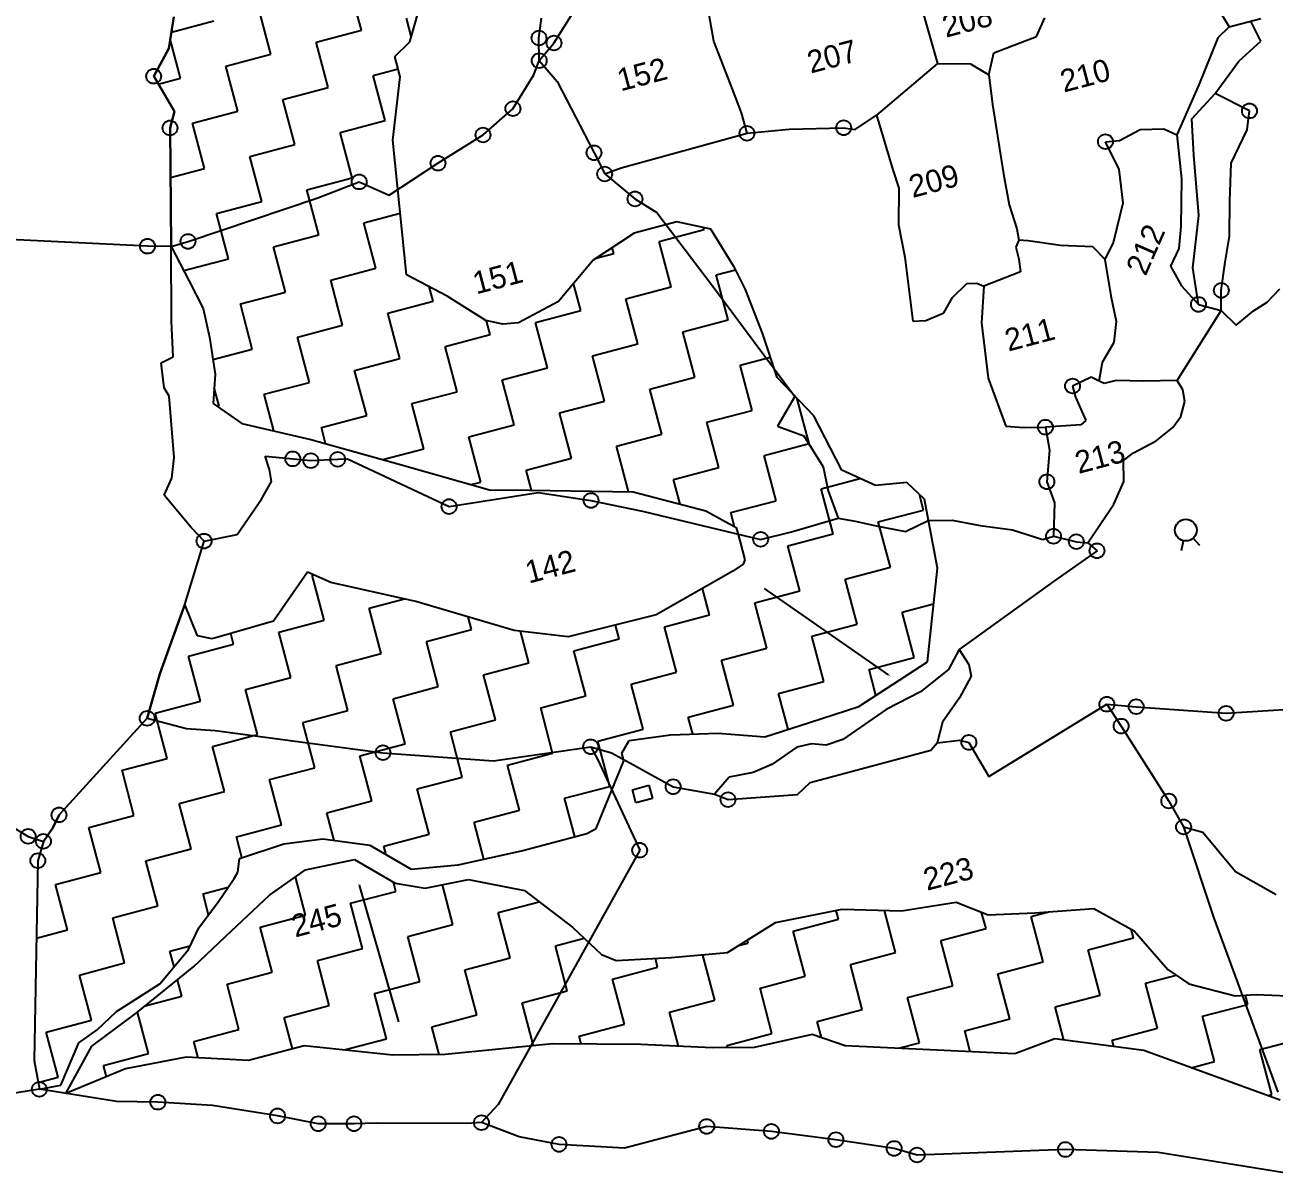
# Model space of a CAD drawing. Header units: metres. Extents: x 330937 to 336084, y 1797906 to 1802493.
# Drawn here: x 332358 to 333414, y 1798039 to 1799012 of the extents above; entities that cross this region are included whole.
import ezdxf
from ezdxf.enums import TextEntityAlignment as Align

# ---------------------------------------------------------------- set-up
doc = ezdxf.new("R2010")
doc.units = ezdxf.units.M
doc.header["$MEASUREMENT"] = 0
for name, color, linetype in [('POLY_HATCH', 12, 'Continuous'), ('POLY_PARCEL', 6, 'Continuous'), ('POLY_WATER', 4, 'Continuous'), ('SYM_ABADI', 1, 'Continuous'), ('SYM_ARROW', 1, 'Continuous'), ('TEXT_PARCEL', 7, 'Continuous'), ('V_BOUND_LINE', 7, 'Continuous')]:
    doc.layers.add(name, color=color, linetype=linetype)
doc.styles.add('TEXT_MAP', font='', dxfattribs={"height": 0.4})
doc.styles.get('TEXT_MAP').set_extended_font_data('Kruti Dev 050')

msp = doc.modelspace()

# ---------------------------------------------------------------- linework, layer by layer
for p, q in [((333335.6, 1798567.9), (333337.4, 1798576.1)), ((333351.2, 1798572.1), (333345.6, 1798578.3))]:
    msp.add_line(p, q)
for centre, radius in [((332792.3, 1799001.4), 6.28), ((332805, 1798997.2), 6.28), ((332792.5, 1798982.3), 6.28), ((332466.5, 1798969.1), 6.28), ((332770.3, 1798941.6), 6.28), ((333393.2, 1798939.8), 6.28), ((332480.3, 1798925.4), 6.28), ((332745, 1798919.4), 6.28), ((332968.3, 1798920.8), 6.28), ((333050, 1798925.5), 6.28), ((333271.4, 1798913.7), 6.28), ((332838.9, 1798904.3), 6.28), ((332706.9, 1798895.5), 6.28), ((332640.3, 1798879.7), 6.28), ((332847.9, 1798886.4), 6.28), ((332873.5, 1798865.3), 6.28), ((332461.2, 1798825.3), 6.28), ((332495.5, 1798829.3), 6.28), ((333369.4, 1798787.9), 6.28), ((333350.1, 1798776), 6.28), ((333243.6, 1798707), 6.28), ((333220.7, 1798672.2), 6.28), ((332584.1, 1798645.4), 6.28), ((332599.4, 1798643.9), 6.28), ((332622.1, 1798645), 6.28), ((333221.9, 1798626), 6.28), ((332716.3, 1798605), 6.28), ((332836.3, 1798610.2), 6.28), ((333339.4, 1798585.1), 9.19), ((332509.1, 1798575.8), 6.28), ((332979.8, 1798577.3), 6.28), ((333227.5, 1798579.9), 6.28), ((333246.8, 1798575.3), 6.28), ((333264.3, 1798567.6), 6.28), ((333272.6, 1798437.8), 6.28), ((333297.4, 1798435.7), 6.28), ((332461, 1798425.9), 6.28), ((333373.5, 1798430.1), 6.28), ((333284.7, 1798419.3), 6.28), ((332836.1, 1798401.8), 6.28), ((333155.9, 1798405.5), 6.28), ((332660.4, 1798396.8), 6.28), ((332905.8, 1798368), 6.28), ((332952.2, 1798357.1), 6.28), ((333325, 1798355.9), 6.28), ((332386.4, 1798344.2), 6.28), ((333337.5, 1798334), 6.28), ((332360.3, 1798326), 6.28), ((332373.2, 1798321.8), 6.28), ((332877.5, 1798314.3), 6.28), ((332368.5, 1798305.4), 6.28), ((332369.8, 1798112), 6.28), ((332470, 1798101.1), 6.28), ((332571.2, 1798089.5), 6.28), ((332605.6, 1798082.9), 6.28), ((332635.9, 1798082.9), 6.28), ((332743.7, 1798083.8), 6.28), ((332934.2, 1798080.6), 6.28), ((332988.9, 1798076.4), 6.28), ((332809.3, 1798065.4), 6.28), ((333043.4, 1798069.4), 6.28), ((333092.7, 1798062), 6.28), ((333112.1, 1798056.4), 6.28), ((333237.6, 1798061.1), 6.28)]:
    msp.add_circle(centre, radius)
at = {"layer": 'POLY_HATCH'}
for p, q in [((332683, 1798998.1), (332698.2, 1799051.9)), ((332483.5, 1799019.2), (332479.2, 1798992.5)), ((332479.2, 1798992.5), (332466.5, 1798969.1)), ((332670.4, 1798985.7), (332683, 1798998.1)), ((332674.9, 1798968.7), (332670.4, 1798985.7)), ((332466.5, 1798969.1), (332484.1, 1798939.2)), ((332668.7, 1798915), (332674.9, 1798968.7)), ((332484.1, 1798939.2), (332480.3, 1798925.4)), ((332480.3, 1798925.4), (332481.3, 1798825)), ((332680.4, 1798801.2), (332668.7, 1798915)), ((332908.9, 1798845.8), (332872.9, 1798836.3)), ((332937.7, 1798839.8), (332908.9, 1798845.8)), ((332872.9, 1798836.3), (332838.1, 1798813.5)), ((332957.9, 1798806.6), (332937.7, 1798839.8)), ((332481.3, 1798825), (332496.3, 1798796.2)), ((332838.1, 1798813.5), (332808.8, 1798778.5)), ((332714.7, 1798783), (332680.4, 1798801.2)), ((332967.1, 1798788.7), (332957.9, 1798806.6)), ((332496.3, 1798796.2), (332508.4, 1798772.6)), ((332981.5, 1798751.7), (332967.1, 1798788.7)), ((332747.4, 1798762.3), (332714.7, 1798783)), ((332808.8, 1798778.5), (332775, 1798760.5)), ((332508.4, 1798772.6), (332513.6, 1798748.4)), ((332761.8, 1798759.3), (332747.4, 1798762.3)), ((332775, 1798760.5), (332761.8, 1798759.3)), ((332513.6, 1798748.4), (332518.4, 1798717.1)), ((332993.7, 1798714.2), (332981.5, 1798751.7)), ((332518.4, 1798717.1), (332516.8, 1798692.3)), ((333024.9, 1798681.7), (332993.7, 1798714.2)), ((332516.8, 1798692.3), (332541.1, 1798675.4)), ((332541.1, 1798675.4), (332599.4, 1798661.8)), ((333048.4, 1798635.8), (333024.9, 1798681.7)), ((332599.4, 1798661.8), (332676.2, 1798640.2)), ((332676.2, 1798640.2), (332750.5, 1798619.2)), ((333076.8, 1798622.9), (333048.4, 1798635.8)), ((332750.5, 1798619.2), (332784.3, 1798618.8)), ((332784.3, 1798618.8), (332872, 1798617.6)), ((333103.3, 1798625.4), (333076.8, 1798622.9)), ((333118.4, 1798611.3), (333103.3, 1798625.4)), ((332872, 1798617.6), (332933.4, 1798601.3)), ((333129.3, 1798553), (333118.4, 1798611.3)), ((332933.4, 1798601.3), (332959.2, 1798587.2)), ((332959.2, 1798587.2), (332962.4, 1798575.2)), ((332962.4, 1798575.2), (332966.4, 1798560)), ((332965.1, 1798556.2), (332956.2, 1798550.3)), ((332966.4, 1798560), (332965.1, 1798556.2)), ((332596.6, 1798549.4), (332567.9, 1798508.1)), ((332616.3, 1798540.7), (332596.6, 1798549.4)), ((332956.2, 1798550.3), (332891.4, 1798513.4)), ((333120.8, 1798473.8), (333129.3, 1798553)), ((332688.1, 1798524.7), (332616.3, 1798540.7)), ((332771.4, 1798500.3), (332688.1, 1798524.7)), ((332492.7, 1798522.3), (332471.7, 1798463.5)), ((332503.6, 1798495.7), (332492.7, 1798522.3)), ((332891.4, 1798513.4), (332817.1, 1798494.9)), ((332567.9, 1798508.1), (332516, 1798493.1)), ((332516, 1798493.1), (332503.6, 1798495.7)), ((332817.1, 1798494.9), (332771.4, 1798500.3)), ((333062.8, 1798435.8), (333120.8, 1798473.8)), ((332471.7, 1798463.5), (332461, 1798425.9)), ((333021, 1798422.4), (333062.8, 1798435.8)), ((332461, 1798425.9), (332386.4, 1798344.2)), ((332983.4, 1798410.2), (333021, 1798422.4)), ((332868.6, 1798407), (332903.6, 1798411.8)), ((332903.6, 1798411.8), (332944, 1798413.4)), ((332944, 1798413.4), (332983.4, 1798410.2)), ((332862.3, 1798396.3), (332868.6, 1798407)), ((332840.6, 1798332.8), (332864, 1798390)), ((332864, 1798390), (332862.3, 1798396.3)), ((332386.4, 1798344.2), (332381.3, 1798333.3)), ((332381.3, 1798333.3), (332373.2, 1798321.8)), ((332576.5, 1798319.6), (332609.5, 1798323.8)), ((332609.5, 1798323.8), (332649.4, 1798318.5)), ((332777.6, 1798313.9), (332832.7, 1798328.5)), ((332832.7, 1798328.5), (332840.6, 1798332.8)), ((332373.2, 1798321.8), (332368.5, 1798305.4)), ((332539, 1798307.4), (332576.5, 1798319.6)), ((332649.4, 1798318.5), (332684.2, 1798298.2)), ((332724.1, 1798302), (332777.6, 1798313.9)), ((332368.5, 1798305.4), (332365.5, 1798136.4)), ((332537.5, 1798295.7), (332539, 1798307.4)), ((332595, 1798297.8), (332636.4, 1798306.3)), ((332636.4, 1798306.3), (332670.7, 1798286.4)), ((332684.2, 1798298.2), (332724.1, 1798302)), ((332534.4, 1798290.3), (332537.5, 1798295.7)), ((332564.4, 1798276.4), (332595, 1798297.8)), ((332521.4, 1798271), (332534.4, 1798290.3)), ((332670.7, 1798286.4), (332696, 1798282.2)), ((332696, 1798282.2), (332732.8, 1798289.5)), ((332732.8, 1798289.5), (332780.1, 1798280.3)), ((332504.7, 1798248.5), (332521.4, 1798271)), ((332532.4, 1798246.2), (332564.4, 1798276.4)), ((332780.1, 1798280.3), (332821.1, 1798248.8)), ((333098.8, 1798263), (333145.2, 1798270.4)), ((333145.2, 1798270.4), (333172.3, 1798259.5)), ((332992.4, 1798253), (333048.8, 1798264.3)), ((333048.8, 1798264.3), (333098.8, 1798263)), ((333172.3, 1798259.5), (333211.8, 1798261.4)), ((333211.8, 1798261.4), (333261.7, 1798265)), ((333261.7, 1798265), (333295.7, 1798246.2)), ((332821.1, 1798248.8), (332845.3, 1798226.1)), ((332951.9, 1798227.8), (332992.4, 1798253)), ((332495.9, 1798230.3), (332504.7, 1798248.5)), ((332500.5, 1798215.9), (332532.4, 1798246.2)), ((333295.7, 1798246.2), (333324.2, 1798213.5)), ((332471.8, 1798201.3), (332495.9, 1798230.3)), ((332904.1, 1798223.6), (332951.9, 1798227.8)), ((332845.3, 1798226.1), (332857.5, 1798220.9)), ((332857.5, 1798220.9), (332904.1, 1798223.6)), ((332451.6, 1798176.4), (332500.5, 1798215.9)), ((333324.2, 1798213.5), (333342, 1798201.2)), ((332434.9, 1798177.9), (332471.8, 1798201.3)), ((333342, 1798201.2), (333381, 1798191)), ((333381, 1798191), (333398.9, 1798192.1)), ((333398.9, 1798192.1), (333446.6, 1798190.2)), ((332414.2, 1798148.4), (332451.6, 1798176.4)), ((332418.6, 1798162.3), (332434.9, 1798177.9)), ((332403.3, 1798151.4), (332418.6, 1798162.3)), ((333023.5, 1798158.4), (332974.3, 1798147.3)), ((333051.3, 1798148.8), (333023.5, 1798158.4)), ((333228.6, 1798154.7), (333194.7, 1798142.1)), ((333303.9, 1798144.9), (333228.6, 1798154.7)), ((332387.9, 1798115.6), (332403.3, 1798151.4)), ((332392.2, 1798108.5), (332414.2, 1798148.4)), ((332593.8, 1798148.9), (332546.8, 1798136.5)), ((332668.6, 1798140.8), (332593.8, 1798148.9)), ((332803.9, 1798150.6), (332713.1, 1798141.4)), ((332878.6, 1798149.9), (332803.9, 1798150.6)), ((332938.9, 1798147.2), (332878.6, 1798149.9)), ((332974.3, 1798147.3), (332938.9, 1798147.2)), ((333194.7, 1798142.1), (333051.3, 1798148.8)), ((333419.3, 1798102.9), (333303.9, 1798144.9)), ((332365.5, 1798136.4), (332369.8, 1798112)), ((332493.9, 1798139.2), (332442.5, 1798129.3)), ((332546.8, 1798136.5), (332493.9, 1798139.2)), ((332713.1, 1798141.4), (332668.6, 1798140.8)), ((332442.5, 1798129.3), (332392.2, 1798108.5)), ((332369.8, 1798112), (332387.9, 1798115.6))]:
    msp.add_line(p, q, dxfattribs=at)
at = {"layer": 'POLY_HATCH', "linetype": 'Continuous'}
for p, q in [((332642.1, 1799008), (332632, 1799046.2)), ((332565.6, 1798987.8), (332555.5, 1799026)), ((332481.4, 1799006.4), (332517.3, 1799015.9)), ((332684.3, 1799002.9), (332680.3, 1799018.1)), ((332489.2, 1798967.5), (332480.5, 1799000.5)), ((332603.9, 1798997.9), (332642.1, 1799008)), ((332614, 1798959.6), (332603.9, 1798997.9)), ((332527.4, 1798977.6), (332565.6, 1798987.8)), ((332537.5, 1798939.4), (332527.4, 1798977.6)), ((332470.4, 1798962.5), (332489.2, 1798967.5)), ((332652.2, 1798969.8), (332673.1, 1798975.3)), ((332662.3, 1798931.5), (332652.2, 1798969.8)), ((332575.8, 1798949.5), (332614, 1798959.6)), ((332585.9, 1798911.3), (332575.8, 1798949.5)), ((332499.3, 1798929.3), (332537.5, 1798939.4)), ((332509.4, 1798891.1), (332499.3, 1798929.3)), ((332624.1, 1798921.4), (332662.3, 1798931.5)), ((332634.2, 1798883.2), (332624.1, 1798921.4)), ((332547.7, 1798901.2), (332585.9, 1798911.3)), ((332557.8, 1798863), (332547.7, 1798901.2)), ((332480.7, 1798883.5), (332509.4, 1798891.1)), ((332596, 1798873.1), (332634.2, 1798883.2)), ((332606.1, 1798834.9), (332596, 1798873.1)), ((332519.5, 1798852.9), (332557.8, 1798863)), ((332529.7, 1798814.6), (332519.5, 1798852.9)), ((332644.3, 1798845), (332675, 1798853.1)), ((332481.3, 1798842.7), (332481.1, 1798843.7)), ((332481.1, 1798842.7), (332481.3, 1798842.7)), ((332654.4, 1798806.8), (332644.3, 1798845)), ((332932.1, 1798839.3), (332931.6, 1798841.1)), ((332567.9, 1798824.8), (332606.1, 1798834.9)), ((332893.9, 1798829.2), (332932.1, 1798839.3)), ((332578, 1798786.5), (332567.9, 1798824.8)), ((332840.7, 1798815.2), (332855.7, 1798819.1)), ((332855.7, 1798819.1), (332854.3, 1798824.1)), ((332904, 1798791), (332893.9, 1798829.2)), ((332491.9, 1798804.6), (332529.7, 1798814.6)), ((332616.2, 1798796.6), (332654.4, 1798806.8)), ((332942.2, 1798801.1), (332958.5, 1798805.4)), ((332952.3, 1798762.9), (332942.2, 1798801.1)), ((332626.3, 1798758.4), (332616.2, 1798796.6)), ((332702.8, 1798778.7), (332699.5, 1798791.1)), ((332827.6, 1798770.8), (332821.5, 1798793.6)), ((332865.8, 1798780.9), (332904, 1798791)), ((332539.8, 1798776.4), (332578, 1798786.5)), ((332664.6, 1798768.5), (332702.8, 1798778.7)), ((332875.9, 1798742.7), (332865.8, 1798780.9)), ((332549.9, 1798738.2), (332539.8, 1798776.4)), ((332674.7, 1798730.3), (332664.6, 1798768.5)), ((332789.3, 1798760.7), (332827.6, 1798770.8)), ((332588.1, 1798748.3), (332626.3, 1798758.4)), ((332751.1, 1798750.5), (332748, 1798762.1)), ((332799.4, 1798722.4), (332789.3, 1798760.7)), ((332914.1, 1798752.8), (332952.3, 1798762.9)), ((332598.2, 1798710.1), (332588.1, 1798748.3)), ((332712.9, 1798740.4), (332751.1, 1798750.5)), ((332924.2, 1798714.6), (332914.1, 1798752.8)), ((332516.5, 1798729.4), (332549.9, 1798738.2)), ((332723, 1798702.2), (332712.9, 1798740.4)), ((332837.7, 1798732.6), (332875.9, 1798742.7)), ((332636.4, 1798720.2), (332674.7, 1798730.3)), ((332847.8, 1798694.3), (332837.7, 1798732.6)), ((332962.4, 1798724.7), (332988, 1798731.4)), ((332972.6, 1798686.4), (332962.4, 1798724.7)), ((332646.6, 1798682), (332636.4, 1798720.2)), ((332761.2, 1798712.3), (332799.4, 1798722.4)), ((332886, 1798704.4), (332924.2, 1798714.6)), ((332521.8, 1798689.9), (332517.7, 1798705.4)), ((332560, 1798700), (332598.2, 1798710.1)), ((332771.3, 1798674.1), (332761.2, 1798712.3)), ((332896.1, 1798666.2), (332886, 1798704.4)), ((332568.2, 1798669.1), (332560, 1798700)), ((332684.8, 1798692.1), (332723, 1798702.2)), ((332809.6, 1798684.2), (332847.8, 1798694.3)), ((333020.9, 1798658.3), (333010.8, 1798696.3)), ((332520.7, 1798689.6), (332521.8, 1798689.9)), ((332608.3, 1798671.9), (332646.6, 1798682)), ((332694.9, 1798653.9), (332684.8, 1798692.1)), ((332819.7, 1798646), (332809.6, 1798684.2)), ((332934.3, 1798676.3), (332972.6, 1798686.4)), ((332611.9, 1798658.3), (332608.3, 1798671.9)), ((332733.1, 1798664), (332771.3, 1798674.1)), ((332944.5, 1798638.1), (332934.3, 1798676.3)), ((332743.2, 1798625.8), (332733.1, 1798664)), ((332857.9, 1798656.1), (332896.1, 1798666.2)), ((332660.3, 1798644.7), (332694.9, 1798653.9)), ((332868, 1798617.9), (332857.9, 1798656.1)), ((332982.7, 1798648.2), (333020.9, 1798658.3)), ((332781.5, 1798635.9), (332819.7, 1798646)), ((332992.8, 1798610), (332982.7, 1798648.2)), ((332786, 1798618.8), (332781.5, 1798635.9)), ((332906.2, 1798628), (332944.5, 1798638.1)), ((332734.9, 1798623.6), (332743.2, 1798625.8)), ((332911.8, 1798607), (332906.2, 1798628)), ((333031, 1798620.1), (333063.8, 1798628.8)), ((333041.1, 1798581.9), (333031, 1798620.1)), ((332867.2, 1798617.7), (332868, 1798617.9)), ((332954.6, 1798599.9), (332992.8, 1798610)), ((333117.6, 1798602.1), (333114.1, 1798615.3)), ((332957.7, 1798588), (332954.6, 1798599.9)), ((333079.3, 1798592), (333117.6, 1798602.1)), ((333089.5, 1798553.8), (333079.3, 1798592)), ((333002.9, 1798571.8), (333041.1, 1798581.9)), ((333013, 1798533.6), (333002.9, 1798571.8)), ((332600.5, 1798547.1), (332601.3, 1798547.3)), ((332610.6, 1798508.9), (332600.5, 1798547.1)), ((333051.2, 1798543.7), (333089.5, 1798553.8)), ((332936.6, 1798513.3), (332930.6, 1798535.8)), ((333061.4, 1798505.5), (333051.2, 1798543.7)), ((332648.8, 1798519), (332678.6, 1798526.9)), ((332974.8, 1798523.5), (333013, 1798533.6)), ((332984.9, 1798485.2), (332974.8, 1798523.5)), ((332658.9, 1798480.8), (332648.8, 1798519)), ((332898.4, 1798503.2), (332936.6, 1798513.3)), ((333099.6, 1798515.6), (333126, 1798522.6)), ((333109.7, 1798477.3), (333099.6, 1798515.6)), ((332572.4, 1798498.8), (332610.6, 1798508.9)), ((332735.4, 1798501), (332732.5, 1798511.7)), ((332860.1, 1798493.1), (332857, 1798504.8)), ((332908.5, 1798465), (332898.4, 1798503.2)), ((333023.1, 1798495.3), (333061.4, 1798505.5)), ((332534.1, 1798488.6), (332531.7, 1798497.7)), ((332582.5, 1798460.5), (332572.4, 1798498.8)), ((332697.1, 1798490.9), (332735.4, 1798501)), ((332783.7, 1798472.9), (332776.6, 1798499.7)), ((332821.9, 1798483), (332860.1, 1798493.1)), ((333033.2, 1798457.1), (333023.1, 1798495.3)), ((332495.9, 1798478.5), (332534.1, 1798488.6)), ((332707.2, 1798452.7), (332697.1, 1798490.9)), ((332832, 1798444.8), (332821.9, 1798483)), ((332946.7, 1798475.1), (332984.9, 1798485.2)), ((332506, 1798440.3), (332495.9, 1798478.5)), ((332620.7, 1798470.6), (332658.9, 1798480.8)), ((332630.8, 1798432.4), (332620.7, 1798470.6)), ((332745.5, 1798462.8), (332783.7, 1798472.9)), ((332956.8, 1798436.9), (332946.7, 1798475.1)), ((333071.5, 1798467.2), (333109.7, 1798477.3)), ((332544.2, 1798450.4), (332582.5, 1798460.5)), ((332755.6, 1798424.5), (332745.5, 1798462.8)), ((332870.2, 1798454.9), (332908.5, 1798465)), ((333077.3, 1798445.3), (333071.5, 1798467.2)), ((332554.4, 1798412.2), (332544.2, 1798450.4)), ((332669, 1798442.5), (332707.2, 1798452.7)), ((332880.4, 1798416.7), (332870.2, 1798454.9)), ((332995, 1798447), (333033.2, 1798457.1)), ((332467.8, 1798430.2), (332506, 1798440.3)), ((332679.1, 1798404.3), (332669, 1798442.5)), ((332793.8, 1798434.7), (332832, 1798444.8)), ((333003.1, 1798416.6), (332995, 1798447)), ((332477.9, 1798392), (332467.8, 1798430.2)), ((332592.6, 1798422.3), (332630.8, 1798432.4)), ((332803.9, 1798396.4), (332793.8, 1798434.7)), ((332918.6, 1798426.8), (332956.8, 1798436.9)), ((332602.7, 1798384.1), (332592.6, 1798422.3)), ((332717.4, 1798414.4), (332755.6, 1798424.5)), ((332922.4, 1798412.5), (332918.6, 1798426.8)), ((332516.1, 1798402.1), (332554.4, 1798412.2)), ((332727.5, 1798376.2), (332717.4, 1798414.4)), ((332842.1, 1798406.6), (332880.4, 1798416.7)), ((332526.3, 1798363.9), (332516.1, 1798402.1)), ((332640.9, 1798394.2), (332679.1, 1798404.3)), ((332852.3, 1798368.3), (332842.1, 1798406.6)), ((332439.7, 1798381.9), (332477.9, 1798392)), ((332651, 1798356), (332640.9, 1798394.2)), ((332765.7, 1798386.3), (332803.9, 1798396.4)), ((332775.8, 1798348.1), (332765.7, 1798386.3)), ((332449.8, 1798343.6), (332439.7, 1798381.9)), ((332564.5, 1798374), (332602.7, 1798384.1)), ((332689.3, 1798366.1), (332727.5, 1798376.2)), ((332574.6, 1798335.8), (332564.5, 1798374)), ((332699.4, 1798327.9), (332689.3, 1798366.1)), ((332814, 1798358.2), (332852.3, 1798368.3)), ((332488, 1798353.7), (332526.3, 1798363.9)), ((332612.8, 1798345.9), (332651, 1798356)), ((332822.6, 1798325.8), (332814, 1798358.2)), ((332498.1, 1798315.5), (332488, 1798353.7)), ((332619, 1798322.5), (332612.8, 1798345.9)), ((332737.6, 1798338), (332775.8, 1798348.1)), ((332411.6, 1798333.5), (332449.8, 1798343.6)), ((332421.7, 1798295.3), (332411.6, 1798333.5)), ((332536.4, 1798325.6), (332574.6, 1798335.8)), ((332745.8, 1798306.8), (332737.6, 1798338)), ((332541, 1798308), (332536.4, 1798325.6)), ((332661.1, 1798317.8), (332699.4, 1798327.9)), ((332459.9, 1798305.4), (332498.1, 1798315.5)), ((332663.1, 1798310.5), (332661.1, 1798317.8)), ((332470, 1798267.2), (332459.9, 1798305.4)), ((332383.5, 1798285.2), (332421.7, 1798295.3)), ((332594.8, 1798259.3), (332586.3, 1798291.7)), ((332393.6, 1798247), (332383.5, 1798285.2)), ((332508.3, 1798277.3), (332529.4, 1798282.9)), ((332671.3, 1798279.5), (332669.2, 1798287.2)), ((332719.6, 1798251.4), (332710.7, 1798285.1)), ((332512.9, 1798259.6), (332508.3, 1798277.3)), ((332633, 1798269.4), (332671.3, 1798279.5)), ((332757.8, 1798261.5), (332792.5, 1798270.7)), ((332431.8, 1798257.1), (332470, 1798267.2)), ((332556.6, 1798249.2), (332594.8, 1798259.3)), ((332643.2, 1798231.2), (332633, 1798269.4)), ((332767.9, 1798223.3), (332757.8, 1798261.5)), ((333045.6, 1798255.9), (333043.7, 1798263.2)), ((333093.9, 1798227.8), (333084.5, 1798263.4)), ((333170.4, 1798248), (333166.7, 1798261.7)), ((333208.6, 1798258.1), (333224.5, 1798262.4)), ((332441.9, 1798218.9), (332431.8, 1798257.1)), ((332566.7, 1798211), (332556.6, 1798249.2)), ((332681.4, 1798241.3), (332719.6, 1798251.4)), ((333007.4, 1798245.8), (333045.6, 1798255.9)), ((333218.7, 1798219.9), (333208.6, 1798258.1)), ((332367.3, 1798240), (332393.6, 1798247)), ((332691.5, 1798203.1), (332681.4, 1798241.3)), ((332806.2, 1798233.4), (332830.6, 1798239.9)), ((332969.2, 1798235.7), (332968.5, 1798238.1)), ((333017.5, 1798207.6), (333007.4, 1798245.8)), ((333132.2, 1798237.9), (333170.4, 1798248)), ((333256.9, 1798230), (333295.2, 1798240.1)), ((333295.2, 1798240.1), (333293.2, 1798247.6)), ((332480.2, 1798229), (332497.4, 1798233.5)), ((332483.7, 1798215.6), (332480.2, 1798229)), ((332604.9, 1798221.1), (332643.2, 1798231.2)), ((332816.3, 1798195.2), (332806.2, 1798233.4)), ((332961.3, 1798233.6), (332969.2, 1798235.7)), ((333055.7, 1798217.7), (333093.9, 1798227.8)), ((333142.3, 1798199.7), (333132.2, 1798237.9)), ((333267, 1798191.8), (333256.9, 1798230)), ((332403.7, 1798208.7), (332441.9, 1798218.9)), ((332615, 1798182.9), (332604.9, 1798221.1)), ((332729.7, 1798213.2), (332767.9, 1798223.3)), ((332892.7, 1798215.4), (332890.8, 1798222.8)), ((332930.9, 1798225.6), (332933, 1798226.1)), ((332941, 1798187.3), (332930.9, 1798225.6)), ((333065.8, 1798179.5), (333055.7, 1798217.7)), ((333180.5, 1798209.8), (333218.7, 1798219.9)), ((332413.8, 1798170.5), (332403.7, 1798208.7)), ((332528.5, 1798200.9), (332566.7, 1798211)), ((332739.8, 1798175), (332729.7, 1798213.2)), ((332854.5, 1798205.3), (332892.7, 1798215.4)), ((332979.3, 1798197.5), (333017.5, 1798207.6)), ((333190.6, 1798171.6), (333180.5, 1798209.8)), ((333305.3, 1798201.9), (333331.1, 1798208.7)), ((332490.3, 1798190.7), (332486.6, 1798204.7)), ((332538.6, 1798162.6), (332528.5, 1798200.9)), ((332653.3, 1798193), (332691.5, 1798203.1)), ((332864.6, 1798167.1), (332854.5, 1798205.3)), ((332989.4, 1798159.2), (332979.3, 1798197.5)), ((333104, 1798189.6), (333142.3, 1798199.7)), ((333315.4, 1798163.7), (333305.3, 1798201.9)), ((332459.2, 1798182.5), (332490.3, 1798190.7)), ((332663.4, 1798154.8), (332653.3, 1798193)), ((332778, 1798185.1), (332816.3, 1798195.2)), ((332902.8, 1798177.2), (332941, 1798187.3)), ((333114.2, 1798151.4), (333104, 1798189.6)), ((333228.8, 1798181.7), (333267, 1798191.8)), ((333391.8, 1798183.9), (333389.8, 1798191.5)), ((332462.2, 1798142.4), (332452.9, 1798177.4)), ((332576.8, 1798172.8), (332615, 1798182.9)), ((332701.6, 1798164.9), (332739.8, 1798175)), ((332787.6, 1798148.9), (332778, 1798185.1)), ((332910.4, 1798148.5), (332902.8, 1798177.2)), ((333027.6, 1798169.3), (333065.8, 1798179.5)), ((333236.2, 1798153.7), (333228.8, 1798181.7)), ((333353.6, 1798173.8), (333391.8, 1798183.9)), ((332375.6, 1798160.4), (332413.8, 1798170.5)), ((332583.8, 1798146.3), (332576.8, 1798172.8)), ((332707.8, 1798141.4), (332701.6, 1798164.9)), ((332826.4, 1798157), (332864.6, 1798167.1)), ((333031.2, 1798155.8), (333027.6, 1798169.3)), ((333152.4, 1798161.5), (333190.6, 1798171.6)), ((333363.7, 1798135.6), (333353.6, 1798173.8)), ((332385.7, 1798122.2), (332375.6, 1798160.4)), ((332500.4, 1798152.5), (332538.6, 1798162.6)), ((332627.5, 1798145.3), (332663.4, 1798154.8)), ((332828.1, 1798150.3), (332826.4, 1798157)), ((332951.2, 1798149.1), (332989.4, 1798159.2)), ((333157, 1798143.8), (333152.4, 1798161.5)), ((333277.2, 1798153.6), (333315.4, 1798163.7)), ((333278.6, 1798148.2), (333277.2, 1798153.6)), ((333401.9, 1798145.7), (333440.2, 1798155.8)), ((332504, 1798138.7), (332500.4, 1798152.5)), ((332951.7, 1798147.2), (332951.2, 1798149.1)), ((333096.4, 1798146.7), (333114.2, 1798151.4)), ((333412.1, 1798107.5), (333401.9, 1798145.7)), ((332423.9, 1798132.3), (332462.2, 1798142.4)), ((333343.9, 1798130.3), (333363.7, 1798135.6)), ((332368.8, 1798117.7), (332385.7, 1798122.2)), ((332426.5, 1798122.7), (332423.9, 1798132.3)), ((333408.9, 1798106.7), (333412.1, 1798107.5))]:
    msp.add_line(p, q, dxfattribs=at)
at = {"layer": 'POLY_PARCEL'}
for p, q in [((332940.1, 1798998.7), (332932.1, 1799044.8)), ((332805, 1798997.2), (332822.6, 1799025.2)), ((333115.3, 1799029.1), (333129.5, 1798979.9)), ((332479.2, 1798992.5), (332483.5, 1799019.2)), ((332792.3, 1799001.4), (332794.4, 1799018.1)), ((333213, 1799002.6), (333220.1, 1799018.5)), ((332792.5, 1798982.3), (332792.3, 1799001.4)), ((332955.9, 1798958.1), (332940.1, 1798998.7)), ((333177.1, 1798989), (333213, 1799002.6)), ((332466.5, 1798969.1), (332479.2, 1798992.5)), ((332792.5, 1798982.3), (332805, 1798997.2)), ((333172.7, 1798970.2), (333177.1, 1798989)), ((332787.9, 1798970.3), (332792.5, 1798982.3)), ((332792.5, 1798982.3), (332807.7, 1798964.5)), ((333129.5, 1798979.9), (333077.7, 1798936.2)), ((333129.5, 1798979.9), (333157.2, 1798979.6)), ((333157.2, 1798979.6), (333172.7, 1798970.2)), ((332484.1, 1798939.2), (332466.5, 1798969.1)), ((332770.3, 1798941.6), (332787.9, 1798970.3)), ((333172.7, 1798970.2), (333175.8, 1798945.1)), ((332807.7, 1798964.5), (332838.9, 1798904.3)), ((332963.7, 1798938.2), (332955.9, 1798958.1)), ((333393.2, 1798939.8), (333364.1, 1798954.5)), ((332480.3, 1798925.4), (332484.1, 1798939.2)), ((332745, 1798919.4), (332770.3, 1798941.6)), ((332968.3, 1798920.8), (332963.7, 1798938.2)), ((333059.8, 1798923.9), (333077.7, 1798936.2)), ((333077.7, 1798936.2), (333091.6, 1798890)), ((333175.8, 1798945.1), (333185.3, 1798886.6)), ((333391.4, 1798923.6), (333393.2, 1798939.8)), ((332481.3, 1798825), (332480.3, 1798925.4)), ((333003.8, 1798924.3), (333050, 1798925.5)), ((333050, 1798925.5), (333059.8, 1798923.9)), ((333300.7, 1798924.1), (333320.9, 1798924.7)), ((333320.9, 1798924.7), (333331.9, 1798919.5)), ((332706.9, 1798895.5), (332745, 1798919.4)), ((332861.7, 1798891.7), (332968.3, 1798920.8)), ((332968.3, 1798920.8), (333003.8, 1798924.3)), ((333271.4, 1798913.7), (333283.4, 1798914.8)), ((333283.4, 1798914.8), (333300.7, 1798924.1)), ((333377.7, 1798895.5), (333391.4, 1798923.6)), ((332838.9, 1798904.3), (332847.9, 1798886.4)), ((333283.1, 1798890.2), (333271.4, 1798913.7)), ((332665.5, 1798868.4), (332706.9, 1798895.5)), ((333376.7, 1798863.3), (333377.7, 1798895.5)), ((332847.9, 1798886.4), (332861.7, 1798891.7)), ((332847.9, 1798886.4), (332873.5, 1798865.3)), ((333091.6, 1798890), (333096.6, 1798874.4)), ((333185.3, 1798886.6), (333190, 1798860.2)), ((333286.5, 1798861.9), (333283.1, 1798890.2)), ((332605.2, 1798866.1), (332640.3, 1798879.7)), ((332640.3, 1798879.7), (332665.5, 1798868.4)), ((333096.6, 1798874.4), (333096.3, 1798843.3)), ((332495.5, 1798829.3), (332605.2, 1798866.1)), ((332873.5, 1798865.3), (332891.9, 1798853.7)), ((333278.3, 1798828.4), (333286.5, 1798861.9)), ((333376.3, 1798833.9), (333376.7, 1798863.3)), ((332891.9, 1798853.7), (332939, 1798791.8)), ((333190, 1798860.2), (333196.4, 1798840.1)), ((333096.3, 1798843.3), (333101.8, 1798816.1)), ((332461.2, 1798825.3), (332291.3, 1798833.6)), ((333198.3, 1798830.3), (333195.6, 1798824.5)), ((333196.4, 1798840.1), (333198.3, 1798830.3)), ((333206.1, 1798829.8), (333198.3, 1798830.3)), ((333233.3, 1798826), (333206.1, 1798829.8)), ((333372.6, 1798811.8), (333376.3, 1798833.9)), ((332481.3, 1798825), (332461.2, 1798825.3)), ((332481.3, 1798825), (332495.5, 1798829.3)), ((332481.5, 1798761.8), (332481.3, 1798825)), ((333195.6, 1798824.5), (333198.3, 1798814.2)), ((333260.7, 1798824.8), (333233.3, 1798826)), ((333271.2, 1798814.1), (333260.7, 1798824.8)), ((333271.2, 1798814.1), (333278.3, 1798828.4)), ((333101.8, 1798816.1), (333108.5, 1798762)), ((333198.3, 1798814.2), (333199.5, 1798803.5)), ((333276.4, 1798781.6), (333271.2, 1798814.1)), ((333369.4, 1798787.9), (333372.6, 1798811.8)), ((333199.5, 1798803.5), (333168.5, 1798791.4)), ((332939, 1798791.8), (333008.6, 1798698.2)), ((333142.2, 1798781.9), (333154.3, 1798793.6)), ((333154.3, 1798793.6), (333162.7, 1798794.1)), ((333162.7, 1798794.1), (333168.5, 1798791.4)), ((333168.5, 1798791.4), (333166.5, 1798760.4)), ((333369.4, 1798770.9), (333369.4, 1798787.9)), ((333408.3, 1798778), (333419, 1798789.2)), ((333134.6, 1798768.9), (333142.2, 1798781.9)), ((333280.8, 1798761.6), (333276.4, 1798781.6)), ((333396.6, 1798770.7), (333408.3, 1798778)), ((333119.4, 1798762.4), (333134.6, 1798768.9)), ((333332.1, 1798711.8), (333369.4, 1798770.9)), ((333350.1, 1798776), (333369.4, 1798770.9)), ((333369.4, 1798770.9), (333382, 1798758.5)), ((333382, 1798758.5), (333396.6, 1798770.7)), ((332482.9, 1798731.6), (332481.5, 1798761.8)), ((333108.5, 1798762), (333119.4, 1798762.4)), ((333166.5, 1798760.4), (333172.1, 1798713.7)), ((333278.7, 1798744.2), (333280.8, 1798761.6)), ((333268.8, 1798727.2), (333278.7, 1798744.2)), ((332472.9, 1798726.5), (332482.9, 1798731.6)), ((332475.4, 1798705.6), (332472.9, 1798726.5)), ((333266.2, 1798711), (333268.8, 1798727.2)), ((333172.1, 1798713.7), (333187.1, 1798672.9)), ((333259.4, 1798714.5), (333243.6, 1798707)), ((333266.2, 1798711), (333259.4, 1798714.5)), ((332479.7, 1798698.4), (332475.4, 1798705.6)), ((333243.6, 1798707), (333246.2, 1798697.5)), ((333270.2, 1798709), (333266.2, 1798711)), ((333280.5, 1798711.7), (333270.2, 1798709)), ((333303.5, 1798711), (333280.5, 1798711.7)), ((333332.1, 1798711.8), (333303.5, 1798711)), ((333336.8, 1798703.7), (333332.1, 1798711.8)), ((333338.5, 1798694), (333336.8, 1798703.7)), ((332483.8, 1798646.4), (332479.7, 1798698.4)), ((333008.6, 1798698.2), (332994, 1798673.1)), ((333246.2, 1798697.5), (333254.8, 1798677.8)), ((333335.1, 1798681.3), (333338.5, 1798694)), ((332994, 1798673.1), (333016.3, 1798664.8)), ((333187.1, 1798672.9), (333202.6, 1798671.9)), ((333202.6, 1798671.9), (333220.7, 1798672.2)), ((333250.6, 1798674.2), (333220.7, 1798672.2)), ((333220.7, 1798672.2), (333224.1, 1798652.8)), ((333254.8, 1798677.8), (333250.6, 1798674.2)), ((333314.3, 1798660.6), (333328.3, 1798671.9)), ((333328.3, 1798671.9), (333335.1, 1798681.3)), ((333016.3, 1798664.8), (333032.7, 1798638.5)), ((333224.1, 1798652.8), (333221.9, 1798626)), ((333286.6, 1798643.9), (333295, 1798650.4)), ((333295, 1798650.4), (333314.3, 1798660.6)), ((332481.8, 1798629.1), (332483.8, 1798646.4)), ((332564.3, 1798636.4), (332560.8, 1798647.8)), ((332560.8, 1798647.8), (332599.4, 1798643.9)), ((332599.4, 1798643.9), (332622.1, 1798645)), ((332622.1, 1798645), (332630.4, 1798645.5)), ((332630.4, 1798645.5), (332716.3, 1798605)), ((333287, 1798626.3), (333286.6, 1798643.9)), ((332475.4, 1798614.8), (332481.8, 1798629.1)), ((332566.1, 1798626.2), (332564.3, 1798636.4)), ((333032.7, 1798638.5), (333036.8, 1798618.4)), ((332557.7, 1798611.2), (332566.1, 1798626.2)), ((333036.8, 1798618.4), (333045.4, 1798595.1)), ((333221.9, 1798626), (333228.3, 1798608.2)), ((333278.5, 1798607.1), (333287, 1798626.3)), ((332498.3, 1798587.3), (332475.4, 1798614.8)), ((332537.2, 1798581.5), (332557.7, 1798611.2)), ((332716.3, 1798605), (332791.6, 1798617)), ((332791.6, 1798617), (332836.3, 1798610.2)), ((332836.3, 1798610.2), (332879.9, 1798601)), ((333228.3, 1798608.2), (333227.5, 1798579.9)), ((332879.9, 1798601), (332979.8, 1798577.3)), ((333256.4, 1798574.3), (333278.5, 1798607.1)), ((332509.1, 1798575.8), (332498.3, 1798587.3)), ((333005.9, 1798583.7), (333045.4, 1798595.1)), ((333045.4, 1798595.1), (333059.7, 1798592.7)), ((333059.7, 1798592.7), (333077.6, 1798588.6)), ((333077.6, 1798588.6), (333102.2, 1798584)), ((333102.2, 1798584), (333121.5, 1798593.1)), ((333121.5, 1798593.1), (333141.7, 1798593.6)), ((333141.7, 1798593.6), (333165.5, 1798588.9)), ((333165.5, 1798588.9), (333192.9, 1798585.3)), ((332509.1, 1798575.8), (332537.2, 1798581.5)), ((332979.8, 1798577.3), (333005.9, 1798583.7)), ((333192.9, 1798585.3), (333218.5, 1798577.1)), ((333218.5, 1798577.1), (333227.5, 1798579.9)), ((333227.5, 1798579.9), (333246.8, 1798575.3)), ((332492.7, 1798522.3), (332509.1, 1798575.8)), ((333264.3, 1798567.6), (333227.5, 1798541.5)), ((333246.8, 1798575.3), (333256.4, 1798574.3)), ((333256.4, 1798574.3), (333264.3, 1798567.6)), ((333227.5, 1798541.5), (333147.6, 1798484.1)), ((332471.7, 1798463.5), (332492.7, 1798522.3)), ((333147.6, 1798484.1), (333138.8, 1798467.1)), ((333147.6, 1798484.1), (333156, 1798471.5)), ((333156, 1798471.5), (333157.8, 1798461.4)), ((332461, 1798425.9), (332471.7, 1798463.5)), ((333138.8, 1798467.1), (333115, 1798448.4)), ((333157.8, 1798461.4), (333148, 1798443.3)), ((333115, 1798448.4), (333086, 1798433.4)), ((333148, 1798443.3), (333133.6, 1798422.7)), ((333086, 1798433.4), (333049.4, 1798407.9)), ((333172.8, 1798376.6), (333272.6, 1798437.8)), ((333272.6, 1798437.8), (333284.7, 1798419.3)), ((333272.6, 1798437.8), (333297.4, 1798435.7)), ((333297.4, 1798435.7), (333373.5, 1798430.1)), ((333373.5, 1798430.1), (333426.8, 1798433.6)), ((332386.4, 1798344.2), (332461, 1798425.9)), ((332461, 1798425.9), (332494.3, 1798417.2)), ((333133.6, 1798422.7), (333129.2, 1798405.2)), ((333284.7, 1798419.3), (333325, 1798355.9)), ((332494.3, 1798417.2), (332518.6, 1798415.7)), ((332518.6, 1798415.7), (332660.4, 1798396.8)), ((333049.4, 1798407.9), (333035.2, 1798403.2)), ((333129.2, 1798405.2), (333148, 1798407.3)), ((333148, 1798407.3), (333155.9, 1798405.5)), ((332660.4, 1798396.8), (332753.8, 1798389.8)), ((332753.8, 1798389.8), (332836.1, 1798401.8)), ((332836.1, 1798401.8), (332842.2, 1798390.7)), ((332836.1, 1798401.8), (332853.7, 1798396.7)), ((332853.7, 1798396.7), (332872.3, 1798386.6)), ((333010.3, 1798401.4), (332989.3, 1798386.8)), ((333022.9, 1798404.3), (333010.3, 1798401.4)), ((333021.6, 1798371.6), (333123.6, 1798398.9)), ((333035.2, 1798403.2), (333022.9, 1798404.3)), ((333123.6, 1798398.9), (333129.2, 1798405.2)), ((333155.9, 1798405.5), (333172.8, 1798376.6)), ((332842.2, 1798390.7), (332877.5, 1798314.3)), ((332872.3, 1798386.6), (332905.8, 1798368)), ((332989.3, 1798386.8), (332973.5, 1798380.1)), ((332953.1, 1798376), (332940.8, 1798361.8)), ((332973.5, 1798380.1), (332953.1, 1798376)), ((332905.8, 1798368), (332940.8, 1798361.8)), ((333010.9, 1798361.3), (333021.6, 1798371.6)), ((332940.8, 1798361.8), (332952.2, 1798357.1)), ((332952.2, 1798357.1), (333010.9, 1798361.3)), ((333325, 1798355.9), (333337.5, 1798334)), ((332381.3, 1798333.3), (332386.4, 1798344.2)), ((332341.4, 1798337.5), (332360.3, 1798326)), ((332373.2, 1798321.8), (332381.3, 1798333.3)), ((333337.5, 1798334), (333363, 1798256.7)), ((333337.5, 1798334), (333353.9, 1798329.6)), ((332360.3, 1798326), (332373.2, 1798321.8)), ((333353.9, 1798329.6), (333381.4, 1798296.3)), ((332373.2, 1798321.8), (332368.5, 1798305.4)), ((332877.5, 1798314.3), (332757.7, 1798099.3)), ((332368.5, 1798305.4), (332365.5, 1798136.4)), ((333381.4, 1798296.3), (333415.9, 1798276.7)), ((333363, 1798256.7), (333417.1, 1798109.6)), ((332365.5, 1798136.4), (332369.8, 1798112)), ((332757.7, 1798099.3), (332743.7, 1798083.8))]:
    msp.add_line(p, q, dxfattribs=at)
at = {"layer": 'POLY_WATER'}
for p, q in [((333369.5, 1799021.5), (333376.1, 1799010.9)), ((333376.1, 1799010.9), (333366.4, 1799001.7)), ((333376.1, 1799010.9), (333402.9, 1799018)), ((333402.8, 1798998.8), (333394.3, 1799015.7)), ((333366.4, 1799001.7), (333350.3, 1798961.8)), ((333384.2, 1798981.8), (333402.8, 1798998.8)), ((333364.1, 1798954.5), (333384.2, 1798981.8)), ((333350.3, 1798961.8), (333331.9, 1798919.5)), ((333344.4, 1798933.1), (333364.1, 1798954.5)), ((333346.2, 1798902.4), (333344.4, 1798933.1)), ((333331.9, 1798919.5), (333335.6, 1798882.3)), ((333350.3, 1798851.2), (333346.2, 1798902.4)), ((333335.6, 1798882.3), (333335.3, 1798842.1)), ((333345.3, 1798807), (333350.3, 1798851.2)), ((333335.3, 1798842.1), (333333.5, 1798823.3)), ((333333.5, 1798823.3), (333326.5, 1798808.5)), ((333326.5, 1798808.5), (333335.7, 1798791.9)), ((333350.1, 1798776), (333345.3, 1798807)), ((333335.7, 1798791.9), (333350.1, 1798776))]:
    msp.add_line(p, q, dxfattribs=at)
at = {"layer": 'SYM_ABADI'}
for p, q in [((332871.3, 1798365.5), (332885.2, 1798369.2)), ((332874.3, 1798354.4), (332871.3, 1798365.5)), ((332885.2, 1798369.2), (332888.2, 1798358.1)), ((332888.2, 1798358.1), (332874.3, 1798354.4))]:
    msp.add_line(p, q, dxfattribs=at)
at = {"layer": 'SYM_ARROW'}
for p, q in [((333087.9, 1798462.6), (332983.2, 1798535.8)), ((332640.3, 1798284.7), (332673.4, 1798169))]:
    msp.add_line(p, q, dxfattribs=at)
for points in [[(333088.1, 1798462.8), (333089.4, 1798461.5), (333087.8, 1798462.3)], [(332640, 1798284.6), (332639.8, 1798286.4), (332640.6, 1798284.8)]]:
    msp.add_solid(points, dxfattribs=at)
at = {"layer": 'V_BOUND_LINE'}
for p, q in [((332369.8, 1798112), (332328.6, 1798105.6)), ((332435, 1798101.7), (332369.8, 1798112)), ((332470, 1798101.1), (332435, 1798101.7)), ((332516.3, 1798098.2), (332470, 1798101.1)), ((332571.2, 1798089.5), (332516.3, 1798098.2)), ((332605.6, 1798082.9), (332571.2, 1798089.5)), ((332635.9, 1798082.9), (332605.6, 1798082.9)), ((332654.6, 1798083.3), (332635.9, 1798082.9)), ((332731.4, 1798083.2), (332654.6, 1798083.3)), ((332743.7, 1798083.8), (332731.4, 1798083.2)), ((332775.5, 1798071.7), (332743.7, 1798083.8)), ((332934.2, 1798080.6), (332864.6, 1798062.2)), ((332988.9, 1798076.4), (332934.2, 1798080.6)), ((332809.3, 1798065.4), (332775.5, 1798071.7)), ((333043.4, 1798069.4), (332988.9, 1798076.4)), ((333092.7, 1798062), (333043.4, 1798069.4)), ((332864.6, 1798062.2), (332809.3, 1798065.4)), ((333112.1, 1798056.4), (333092.7, 1798062)), ((333237.6, 1798061.1), (333112.1, 1798056.4)), ((333315.9, 1798058.6), (333237.6, 1798061.1)), ((333439.9, 1798038.7), (333315.9, 1798058.6))]:
    msp.add_line(p, q, dxfattribs=at)

# ---------------------------------------------------------------- texts
at = {"layer": 'TEXT_PARCEL', "style": 'TEXT_MAP'}
for s, rotation, p in [('208', 14.8219, (333154.5, 1799016.2)), ('207', 14.8219, (333040.2, 1798985.9)), ('152', 14.8219, (332879.5, 1798970.8)), ('210', 14.8219, (333254.2, 1798969.8)), ('209', 14.8219, (333126.3, 1798880.6)), ('212', 66.4211, (333305.1, 1798822.6)), ('151', 14.8219, (332757.4, 1798798.9)), ('211', 14.8219, (333207.3, 1798750.8)), ('213', 14.8219, (333266.7, 1798647.2)), ('142', 14.8219, (332801.7, 1798554.5)), ('223', 14.8219, (333138.5, 1798294.5)), ('245', 14.8219, (332604.2, 1798255))]:
    msp.add_text(s, height=18.98, rotation=rotation, dxfattribs=at).set_placement(p, align=Align.MIDDLE)

doc.saveas('drawing.dxf')
